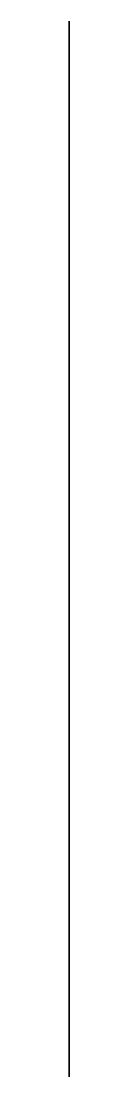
# Model space of a CAD drawing. Header units: millimetres. Extents: x 1101.6 to 1101.6, y -395.4 to -340.4.
import ezdxf

# ---------------------------------------------------------------- set-up
doc = ezdxf.new("R2010")
doc.units = ezdxf.units.MM

msp = doc.modelspace()

# ---------------------------------------------------------------- linework, layer by layer
at = {"extrusion": (-1, 0, 0)}
for p, q in [((1101.577, -340.352, 368.293), (1101.577, -395.352, 368.293)), ((1101.577, -340.352, 368.293), (1101.577, -340.352, 394.293)), ((1101.577, -374.352, 420.293), (1101.577, -340.352, 394.293)), ((1101.577, -395.352, 420.293), (1101.577, -374.352, 420.293)), ((1101.577, -395.352, 368.293), (1101.577, -395.352, 420.293))]:
    msp.add_line(p, q, dxfattribs=at)

doc.saveas('drawing.dxf')
